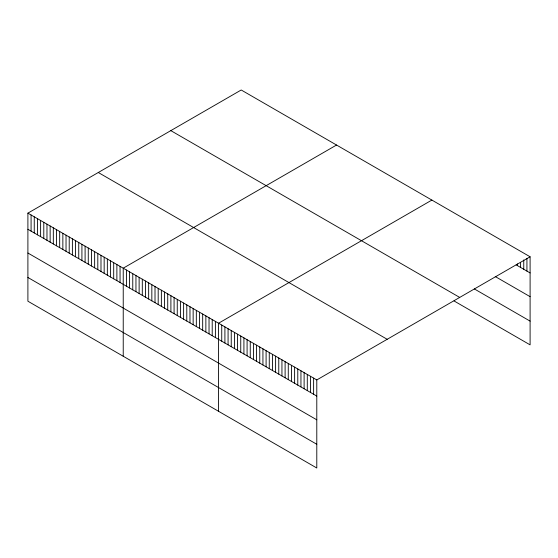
<?xml version="1.0" encoding="UTF-8"?>
<svg xmlns="http://www.w3.org/2000/svg" width="558" height="558" viewBox="0 0 558 558"><rect width="100%" height="100%" fill="white"/><g stroke="black" fill="none" stroke-linecap="round" stroke-linejoin="round"><path stroke-width="0.84" d="M27.9 213.142L316.791 379.935L316.791 468.009L27.9 301.215L27.9 213.142L241.209 89.991L530.1 256.785L530.1 344.858L454.059 300.957M336.544 145.031L123.234 268.182L123.234 356.262M431.878 200.071L218.569 323.221L218.569 411.302M316.791 379.935L530.1 256.785M516.157 264.883L530.1 272.932M495.246 276.545L530.1 296.668M474.335 288.925L530.1 321.122M170.818 130.628L459.708 297.421M98.292 172.506L387.182 339.292M27.9 229.296L316.791 396.082M27.9 253.025L316.791 419.818M27.9 277.479L316.791 444.273M526.933 258.354L526.933 271.104M523.76 259.923L523.76 269.277M520.593 262.344L520.593 267.442M517.426 263.913L517.426 265.615M313.624 378.108L313.624 394.255M310.457 376.273L310.457 392.427M307.291 374.446L307.291 390.593M304.117 372.618L304.117 388.766M300.95 370.784L300.95 386.938M297.784 368.957L297.784 385.111M294.617 367.129L294.617 383.276M291.443 365.302L291.443 381.449M288.277 363.467L288.277 379.621M285.11 361.64L285.11 377.794M281.943 359.812L281.943 375.959M278.77 357.985L278.77 374.132M275.603 356.15L275.603 372.305M272.437 354.323L272.437 370.477M269.263 352.496L269.263 368.643M266.096 350.661L266.096 366.815M262.93 348.834L262.93 364.988M259.763 347.006L259.763 363.153M256.589 345.179L256.589 361.326M253.423 343.344L253.423 359.498M250.256 341.517L250.256 357.671M247.089 339.689L247.089 355.837M243.916 337.862L243.916 354.009M240.749 336.028L240.749 352.182M237.582 334.2L237.582 350.354M234.416 332.373L234.416 348.52M231.242 330.545L231.242 346.692M228.076 328.711L228.076 344.865M224.909 326.883L224.909 343.031M221.735 325.056L221.735 341.203M215.395 321.387L215.395 337.541M212.214 319.553L212.214 335.707M209.034 317.718L209.034 333.872M205.86 315.884L205.86 332.038M202.68 314.049L202.68 330.203M199.506 312.215L199.506 328.369M196.325 310.381L196.325 326.535M193.145 308.546L193.145 324.7M189.971 306.712L189.971 322.866M186.791 304.877L186.791 321.031M183.617 303.043L183.617 319.197M180.436 301.208L180.436 317.356M177.256 299.374L177.256 315.521M174.082 297.54L174.082 313.687M170.901 295.705L170.901 311.852M167.728 293.871L167.728 310.018M164.547 292.036L164.547 308.183M161.367 290.202L161.367 306.349M158.193 288.367L158.193 304.515M155.012 286.533L155.012 302.68M151.839 284.699L151.839 300.846M148.658 282.864L148.658 299.011M145.478 281.03L145.478 297.177M142.304 279.188L142.304 295.342M139.123 277.354L139.123 293.508M135.95 275.519L135.95 291.674M132.769 273.685L132.769 289.839M129.589 271.851L129.589 288.005M126.415 270.016L126.415 286.17M120.054 266.347L120.054 282.501M116.88 264.513L116.88 280.667M113.699 262.679L113.699 278.833M110.526 260.844L110.526 276.998M107.345 259.01L107.345 275.164M104.165 257.175L104.165 273.329M100.991 255.341L100.991 271.488M97.81 253.506L97.81 269.654M94.637 251.672L94.637 267.819M91.456 249.838L91.456 265.985M88.276 248.003L88.276 264.15M85.102 246.169L85.102 262.316M81.921 244.334L81.921 260.481M78.748 242.5L78.748 258.647M75.567 240.665L75.567 256.813M72.387 238.831L72.387 254.978M69.213 236.997L69.213 253.144M66.032 235.162L66.032 251.309M62.859 233.321L62.859 249.475M59.678 231.486L59.678 247.64M56.498 229.652L56.498 245.806M53.324 227.817L53.324 243.972M50.143 225.983L50.143 242.137M46.97 224.149L46.97 240.303M43.789 222.314L43.789 238.468M40.608 220.48L40.608 236.634M37.435 218.645L37.435 234.799M34.254 216.811L34.254 232.965M31.081 214.976L31.081 231.131"/></g></svg>
